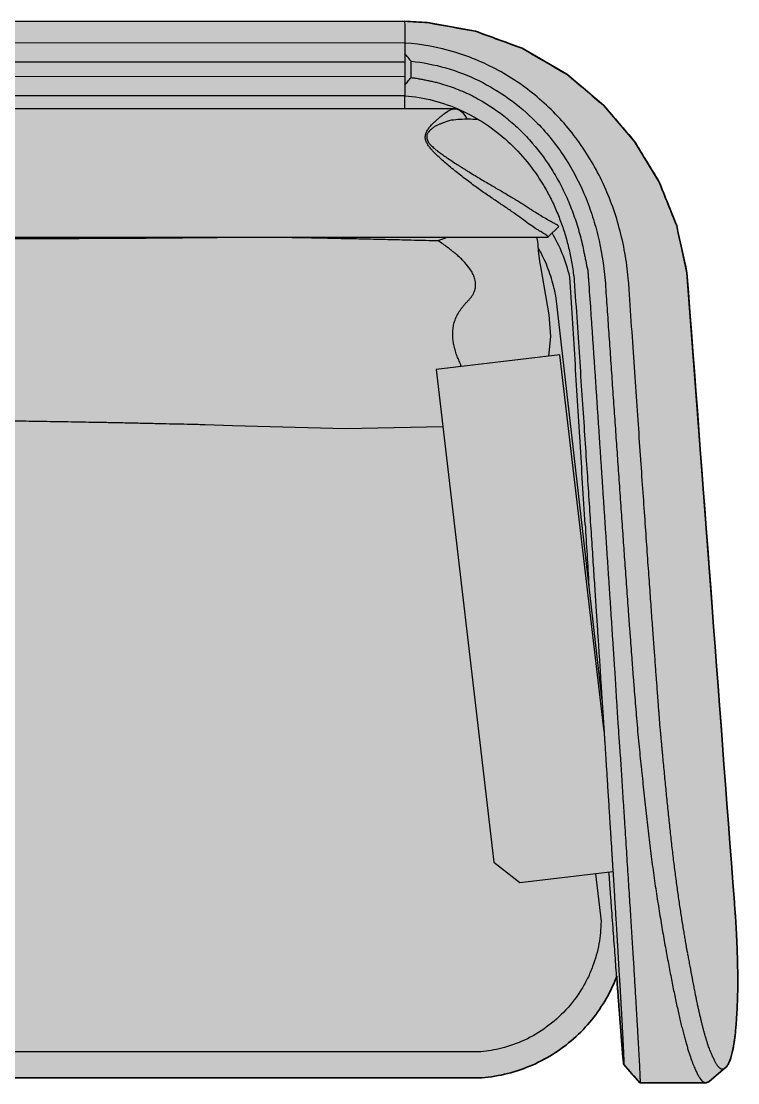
# Model space of a CAD drawing. Header units: millimetres. Extents: x -113 to 2452, y -1774 to 1549.
# Drawn here: x 1901 to 2452, y -1415 to -598 of the extents above; entities that cross this region are included whole.
import ezdxf

# ---------------------------------------------------------------- set-up
doc = ezdxf.new("R2010")
doc.units = ezdxf.units.MM
doc.layers.add('Blocks', color=7, linetype='Continuous')
doc.layers.add('Blocks$Fill', color=7, linetype='Continuous', true_color=0xffffff)
doc.layers.add('Blocks$Inner', color=7, linetype='Continuous', lineweight=25, true_color=0x007f00)
doc.layers.add('Blocks$Outline', color=7, linetype='Continuous', lineweight=35, true_color=0xff3f3f)

# ---------------------------------------------------------------- blocks, each defined once
blk = doc.blocks.new('Plenum JH1001 Armchair Top')
at = {"layer": 'Blocks$Fill'}
blk.add_hatch(color=256, dxfattribs=at).paths.add_polyline_path([(-18.2, -242.14), (-19.91, -267.84), (-20.7, -290.68), (-20.81, -308.2), (-20.64, -316.56), (-20.3, -324.75), (-19.32, -339.07), (-18.88, -343.83), (-18.52, -346.89), (-17.67, -352.09), (-17.08, -355.29), (-16.84, -356.47), (-16.32, -358.69), (-16.05, -359.73), (-15.77, -360.74), (-15.49, -361.68), (-15.2, -362.57), (-14.91, -363.39), (-14.6, -364.15), (-14.3, -364.87), (-13.98, -365.54), (-13.66, -366.18), (-13.34, -366.78), (-13.17, -367.07), (-13.01, -367.35), (-12.84, -367.61), (-12.67, -367.86), (-12.5, -368.1), (-12.33, -368.33), (-12.16, -368.54), (-11.98, -368.75), (-11.89, -368.84), (-11.81, -368.94), (-11.72, -369.03), (-11.63, -369.11), (-11.54, -369.2), (-11.45, -369.28), (-11.36, -369.36), (-11.27, -369.43), (-11.19, -369.5), (-11.12, -369.55), (1.26, -379.93), (1.38, -380.04), (1.51, -380.14), (1.64, -380.23), (1.77, -380.32), (1.9, -380.4), (1.97, -380.44), (2.03, -380.47), (2.1, -380.51), (2.16, -380.54), (2.23, -380.58), (2.3, -380.61), (2.36, -380.64), (2.43, -380.67), (2.5, -380.69), (2.56, -380.72), (2.63, -380.74), (2.7, -380.76), (2.77, -380.78), (2.83, -380.8), (2.9, -380.82), (2.97, -380.84), (3.04, -380.85), (3.11, -380.86), (3.18, -380.88), (3.24, -380.89), (3.31, -380.89), (3.38, -380.9), (3.44, -380.9), (3.5, -380.91), (3.56, -380.91), (3.62, -380.91), (54.35, -380.91), (54.35, -380.91), (54.35, -380.91), (54.35, -380.91), (54.35, -380.91), (54.35, -380.91), (54.35, -380.91), (54.35, -380.91), (54.35, -380.91), (54.35, -380.91), (54.35, -380.91), (54.35, -380.91), (54.35, -380.91), (54.35, -380.91), (54.35, -380.91), (54.35, -380.91), (54.35, -380.91), (54.35, -380.91), (54.35, -380.91), (54.35, -380.91), (54.35, -380.91), (54.35, -380.91), (54.35, -380.91), (54.35, -380.91), (54.35, -380.91), (54.35, -380.91), (54.35, -380.91), (54.35, -380.91), (54.35, -380.91), (54.35, -380.91), (54.35, -380.91), (54.35, -380.91), (54.35, -380.91), (54.35, -380.91), (54.35, -380.91), (54.35, -380.9), (54.36, -380.9), (66.8, -367.02), (66.8, -367.02), (66.8, -367.02), (66.8, -367.02), (66.8, -367.02), (66.8, -367.02), (66.8, -367.02), (66.8, -367.02), (66.8, -367.02), (66.8, -367.02), (66.8, -367.02), (66.8, -367.02), (66.8, -367.02), (66.8, -367.02), (66.8, -367.02), (66.8, -367.02), (66.8, -367.02), (66.8, -367.02), (66.8, -367.02), (66.81, -367.02), (66.81, -367.02), (66.81, -367.02), (66.81, -367.02), (66.81, -367.02), (66.81, -367.02), (66.81, -367.02), (66.81, -367.02), (66.81, -367.02), (66.81, -367.02), (66.81, -367.02), (66.81, -367.02), (66.81, -367.02), (66.81, -367.02), (66.81, -367.02), (66.81, -367.02), (66.81, -367.02), (66.81, -367.02), (66.81, -367.02), (66.81, -367.02), (66.81, -367.02), (66.81, -367.02), (66.81, -367.02), (66.81, -367.02), (66.81, -367.02), (66.81, -367.02), (66.81, -367.02), (66.81, -367.02), (66.81, -367.02), (66.81, -367.02), (66.81, -367.02), (66.81, -367.02), (66.81, -367.02), (66.81, -367.02), (66.81, -367.02), (66.82, -367.02), (66.82, -367.02), (66.82, -367.02), (66.82, -367.02), (66.82, -367.02), (66.82, -367.02), (66.82, -367.02), (66.82, -367.02), (66.82, -367.01), (66.82, -367.01), (66.82, -367.01), (66.82, -367.01), (66.82, -367.01), (66.82, -367.01), (66.83, -367.01), (66.83, -367), (66.83, -367), (66.83, -367), (66.83, -367), (66.83, -366.99), (66.84, -366.98), (66.84, -366.98), (66.84, -366.96), (66.85, -366.95), (66.85, -366.93), (66.86, -366.91), (66.87, -366.85), (66.89, -366.79), (66.9, -366.72), (66.93, -366.54), (66.96, -366.32), (67.13, -364.89), (72.27, -299.2), (73.76, -302.92), (75.36, -306.58), (77.09, -310.19), (78.93, -313.74), (80.15, -315.94), (81.41, -318.12), (82.72, -320.27), (84.08, -322.39), (85.47, -324.48), (86.91, -326.55), (88.4, -328.58), (89.92, -330.59), (91.49, -332.56), (93.09, -334.5), (94.74, -336.4), (96.42, -338.27), (98.15, -340.11), (99.91, -341.9), (101.7, -343.67), (103.54, -345.39), (105.41, -347.08), (107.31, -348.72), (109.25, -350.33), (111.22, -351.9), (113.22, -353.42), (115.25, -354.91), (117.31, -356.35), (119.41, -357.75), (121.53, -359.1), (123.68, -360.42), (125.85, -361.68), (128.05, -362.9), (130.28, -364.08), (132.53, -365.21), (134.8, -366.29), (137.1, -367.32), (139.41, -368.31), (141.75, -369.25), (144.1, -370.14), (146.47, -370.98), (148.86, -371.77), (151.27, -372.52), (153.69, -373.21), (156.12, -373.85), (158.57, -374.44), (161.03, -374.98), (163.5, -375.48), (165.97, -375.91), (168.46, -376.3), (170.96, -376.64), (173.46, -376.92), (175.96, -377.16), (541.33, -377.15), (906.69, -377.16), (909.2, -376.92), (911.7, -376.64), (914.19, -376.3), (916.68, -375.91), (919.16, -375.48), (921.63, -374.98), (924.08, -374.44), (926.53, -373.85), (928.96, -373.21), (931.38, -372.52), (933.79, -371.77), (936.18, -370.98), (938.55, -370.14), (940.9, -369.25), (943.24, -368.31), (945.56, -367.32), (947.85, -366.29), (950.12, -365.21), (952.37, -364.08), (954.6, -362.9), (956.8, -361.68), (958.97, -360.42), (961.12, -359.1), (963.24, -357.75), (965.34, -356.35), (967.4, -354.91), (969.43, -353.42), (971.44, -351.9), (973.4, -350.33), (975.34, -348.72), (977.25, -347.08), (979.11, -345.39), (980.95, -343.67), (982.75, -341.9), (984.51, -340.11), (986.23, -338.27), (987.91, -336.4), (989.56, -334.5), (991.17, -332.56), (992.73, -330.59), (994.25, -328.58), (995.74, -326.55), (997.18, -324.48), (998.57, -322.39), (999.93, -320.27), (1001.24, -318.12), (1002.5, -315.94), (1003.72, -313.74), (1005.56, -310.19), (1007.29, -306.58), (1008.9, -302.92), (1010.38, -299.2), (1015.52, -364.89), (1015.69, -366.32), (1015.72, -366.54), (1015.75, -366.72), (1015.77, -366.79), (1015.78, -366.85), (1015.79, -366.91), (1015.8, -366.93), (1015.8, -366.95), (1015.81, -366.96), (1015.81, -366.98), (1015.82, -366.98), (1015.82, -366.99), (1015.82, -367), (1015.82, -367), (1015.82, -367), (1015.83, -367), (1015.83, -367.01), (1015.83, -367.01), (1015.83, -367.01), (1015.83, -367.01), (1015.83, -367.01), (1015.83, -367.01), (1015.83, -367.01), (1015.83, -367.02), (1015.83, -367.02), (1015.83, -367.02), (1015.83, -367.02), (1015.84, -367.02), (1015.84, -367.02), (1015.84, -367.02), (1015.84, -367.02), (1015.84, -367.02), (1015.84, -367.02), (1015.84, -367.02), (1015.84, -367.02), (1015.84, -367.02), (1015.84, -367.02), (1015.84, -367.02), (1015.84, -367.02), (1015.84, -367.02), (1015.84, -367.02), (1015.84, -367.02), (1015.84, -367.02), (1015.84, -367.02), (1015.84, -367.02), (1015.84, -367.02), (1015.84, -367.02), (1015.84, -367.02), (1015.84, -367.02), (1015.84, -367.02), (1015.84, -367.02), (1015.84, -367.02), (1015.84, -367.02), (1015.84, -367.02), (1015.84, -367.02), (1015.84, -367.02), (1015.84, -367.02), (1015.84, -367.02), (1015.84, -367.02), (1015.85, -367.02), (1015.85, -367.02), (1015.85, -367.02), (1015.85, -367.02), (1015.85, -367.02), (1015.85, -367.02), (1015.85, -367.02), (1015.85, -367.02), (1015.85, -367.02), (1015.85, -367.02), (1015.85, -367.02), (1015.85, -367.02), (1015.85, -367.02), (1015.85, -367.02), (1015.85, -367.02), (1015.85, -367.02), (1015.85, -367.02), (1015.85, -367.02), (1015.85, -367.02), (1015.85, -367.02), (1015.85, -367.02), (1015.85, -367.02), (1015.85, -367.02), (1015.85, -367.02), (1015.85, -367.02), (1015.85, -367.02), (1028.3, -380.9), (1028.3, -380.9), (1028.3, -380.91), (1028.3, -380.91), (1028.3, -380.91), (1028.3, -380.91), (1028.3, -380.91), (1028.3, -380.91), (1028.3, -380.91), (1028.3, -380.91), (1028.3, -380.91), (1028.3, -380.91), (1028.3, -380.91), (1028.3, -380.91), (1028.3, -380.91), (1028.3, -380.91), (1028.3, -380.91), (1028.3, -380.91), (1028.3, -380.91), (1028.3, -380.91), (1028.3, -380.91), (1028.3, -380.91), (1028.3, -380.91), (1028.3, -380.91), (1028.3, -380.91), (1028.3, -380.91), (1028.3, -380.91), (1028.3, -380.91), (1028.3, -380.91), (1028.3, -380.91), (1028.31, -380.91), (1028.31, -380.91), (1028.31, -380.91), (1028.31, -380.91), (1028.31, -380.91), (1028.31, -380.91), (1028.31, -380.91), (1079.03, -380.91), (1079.09, -380.91), (1079.15, -380.91), (1079.21, -380.9), (1079.27, -380.9), (1079.34, -380.89), (1079.41, -380.89), (1079.48, -380.88), (1079.55, -380.86), (1079.61, -380.85), (1079.68, -380.84), (1079.75, -380.82), (1079.82, -380.8), (1079.89, -380.78), (1079.95, -380.76), (1080.02, -380.74), (1080.09, -380.72), (1080.16, -380.69), (1080.22, -380.67), (1080.29, -380.64), (1080.36, -380.61), (1080.42, -380.58), (1080.49, -380.54), (1080.56, -380.51), (1080.62, -380.47), (1080.69, -380.44), (1080.75, -380.4), (1080.88, -380.32), (1081.01, -380.23), (1081.14, -380.14), (1081.27, -380.04), (1081.4, -379.93), (1093.77, -369.55), (1093.85, -369.5), (1093.92, -369.43), (1094.01, -369.36), (1094.1, -369.28), (1094.19, -369.2), (1094.28, -369.11), (1094.37, -369.03), (1094.46, -368.94), (1094.55, -368.84), (1094.63, -368.75), (1094.81, -368.54), (1094.98, -368.33), (1095.15, -368.1), (1095.32, -367.86), (1095.49, -367.61), (1095.66, -367.35), (1095.82, -367.07), (1095.99, -366.78), (1096.31, -366.18), (1096.63, -365.54), (1096.95, -364.87), (1097.26, -364.15), (1097.56, -363.39), (1097.85, -362.57), (1098.14, -361.68), (1098.43, -360.74), (1098.7, -359.73), (1098.97, -358.69), (1099.49, -356.47), (1099.98, -354.05), (1101, -348.04), (1101.17, -346.89), (1101.53, -343.83), (1102.48, -332.44), (1102.95, -324.75), (1103.4, -312.38), (1103.42, -295.26), (1102.7, -270.61), (1101.69, -252.88), (1100.85, -242.14), (1064.45, 242.14), (1056.51, 278.45), (1042.85, 312.43), (1024.1, 343.29), (1000.58, 370.8), (972.03, 394.85), (937.7, 414.87), (901.89, 428), (864.97, 434.6), (847.37, 435.68), (235.29, 435.68), (217.69, 434.6), (180.76, 428), (144.95, 414.87), (110.62, 394.85), (82.07, 370.8), (58.55, 343.29), (39.8, 312.43), (26.14, 278.45), (18.2, 242.14)], flags=0)
at = {"layer": 'Blocks$Inner'}
for p, q in [((887.93, 368.36), (194.73, 368.36)), ((125.32, 269.61), (957.33, 269.61)), ((999.13, -86.97), (963.92, 222.55)), ((994.15, -220.12), (998.33, -256.86)), ((1028.3, -380.9), (1015.81, -366.98)), ((1079.03, -380.91), (1028.31, -380.91))]:
    blk.add_line(p, q, dxfattribs=at)
for points in [[(235.29, 419.28), (235.29, 435.68), (541.33, 435.56), (847.37, 435.68)], [(1100.85, -242.14), (1064.45, 242.14), (1056.51, 278.45), (1042.85, 312.43), (1024.1, 343.29), (1000.58, 370.8), (972.03, 394.85), (937.7, 414.87), (901.89, 428), (864.97, 434.6), (847.37, 435.68)], [(235.29, 419.28), (541.33, 419.16), (847.36, 419.28)], [(847.36, 404.3), (541.33, 404.18), (235.29, 404.3)], [(852.27, 392.33), (852.28, 398.64), (852.29, 404.96)], [(235.29, 393.34), (541.33, 393.22), (847.36, 393.34)], [(847.44, 386.43), (847.44, 382.42), (847.44, 378.42)], [(847.36, 378.35), (541.33, 378.23), (235.29, 378.35)], [(847.44, 368.35), (847.44, 373.32), (847.44, 378.42)], [(957.69, 269.7), (965.79, 277.8), (965.41, 278.36)], [(958.28, 177.97), (959.74, 193.21), (958.56, 209.76), (951.94, 247.06), (951.37, 250.76), (950.35, 259.19), (950.32, 259.51), (950.24, 260.43), (950.06, 262.28), (949.93, 263.58), (949.64, 266.25), (948.91, 269.62)], [(1000.67, -110.72), (966.66, 178.98), (871.56, 167.82), (916.05, -211.16), (916.05, -211.16), (936.03, -226.94), (1007.51, -218.55)], [(876.75, 123.63), (802, 122.13), (714.99, 124.41), (694.03, 125.24)], [(905.83, -357.16), (541.33, -357.15), (176.82, -357.16)], [(1081.4, -379.93), (1093.92, -369.43)], [(906.69, -377.16), (541.33, -377.15), (175.96, -377.16)]]:
    blk.add_lwpolyline(points, dxfattribs=at)
for points, knots in [([(847.37, 435.68), (847.45, 425.24), (847.45, 423.44), (847.45, 422), (847.45, 420.49), (847.45, 419.44), (847.45, 418.89)], [801.6673537, 801.6673537, 801.6673537, 801.6673537, 802.1288075, 802.1505784, 802.1723492, 802.19412, 802.19412, 802.19412, 802.19412]), ([(1019.33, 238.14), (1018.7, 244.62), (1016.94, 257.51), (1012.69, 276.69), (1006.78, 295.2), (999.21, 313.07), (990.01, 330.09), (979.22, 346.1), (966.91, 360.96), (948.57, 379.01), (922.26, 397.87), (886.33, 413.33), (860.5, 418.07), (847.46, 418.89)], [0.9999996, 0.9999996, 0.9999996, 0.9999996, 1.0714282, 1.1428567, 1.2142853, 1.2857139, 1.3571425, 1.428571, 1.4999996, 1.5714282, 1.7142853, 1.8571425, 1.9999996, 1.9999996, 1.9999996, 1.9999996]), ([(852.29, 404.96), (851.48, 405.95), (849.88, 407.92), (848.26, 409.88), (847.45, 410.86)], [13.634683, 13.634683, 13.634683, 13.634683, 14.1346829, 14.6346829, 14.6346829, 14.6346829, 14.6346829]), ([(852.29, 404.96), (861.35, 404.04), (879.31, 400.53), (913.24, 387.37), (944.57, 364.64), (970.12, 333.25), (983.44, 308.45), (991.41, 287.39), (997.69, 265.58), (1000.41, 248.73), (1001.5, 236.32)], [0, 0, 0, 0, 0.111111, 0.222222, 0.444444, 0.583333, 0.722222, 0.791667, 0.861111, 1, 1, 1, 1]), ([(847.44, 386.43), (848.23, 387.43), (849.83, 389.42), (851.45, 391.36), (852.27, 392.33)], [0, 0, 0, 0, 0.500001, 1, 1, 1, 1]), ([(852.27, 392.33), (853.5, 392.24), (855.29, 392.04), (857.46, 391.64), (859.64, 391.24), (862.37, 390.71), (865.67, 390.03), (869.01, 389.3), (873.5, 388.24), (879.03, 386.66), (885.46, 384.41), (893.85, 381.01), (908.12, 374.06), (923.04, 363.89), (936.42, 351.92), (948.68, 338.86), (959.23, 324.36), (968, 308.71), (973.69, 296.51), (977.71, 285.9), (980.47, 277.27), (981.72, 272.94), (982.3, 270.77)], [0, 0, 0, 0, 0.015625, 0.0234375, 0.03125, 0.046875, 0.0625, 0.078125, 0.09375, 0.125, 0.15625, 0.1875, 0.25, 0.375, 0.4375, 0.5, 0.625, 0.6875, 0.75, 0.8125, 0.84375, 0.875, 0.875, 0.875, 0.875]), ([(847.44, 378.42), (854.85, 377.83), (869.54, 375.33), (890.48, 367.9), (909.78, 357.19), (927.03, 343.67), (941.96, 327.76), (952.36, 312.86), (959.41, 300.11), (964.06, 290.2), (968.07, 279.98), (971.44, 269.49), (974.17, 258.77), (975.58, 251.5), (976.19, 247.83)], [810.214673, 810.214673, 810.214673, 810.214673, 810.325784, 810.436895, 810.548006, 810.659117, 810.770228, 810.881339, 810.936895, 810.99245, 811.048006, 811.103561, 811.159117, 811.214673, 811.214673, 811.214673, 811.214673]), ([(957.7, 269.7), (957.8, 269.83), (957.55, 270.27), (956, 271.42), (952.83, 273.31), (947.89, 276.16), (941.49, 280.74), (935.96, 284.84), (929.67, 289.4), (922.68, 294.15), (915.11, 299.21), (907.12, 304.67), (898.82, 310.64), (891.71, 316.07), (885.93, 320.65), (881.59, 324.2), (877.24, 327.9), (872.97, 331.76), (869.52, 335.19), (866.96, 338.16), (865.23, 340.54), (863.83, 343.12), (863.2, 345.55), (863.25, 347.59), (863.57, 349.08), (864.11, 350.48), (865.05, 352.23), (866.51, 354.23), (868.5, 356.42), (870.59, 358.44), (872.67, 360.3), (874.7, 362.03), (876.46, 363.47), (877.53, 364.38), (877.94, 364.7), (885.3, 370.59), (891.12, 369.11), (895.39, 360.26)], [0.3984375, 0.3984375, 0.3984375, 0.3984375, 0.4375, 0.46875, 0.5, 0.5625, 0.59375, 0.625, 0.65625, 0.6875, 0.71875, 0.75, 0.78125, 0.8125, 0.828125, 0.84375, 0.859375, 0.875, 0.890625, 0.8984375, 0.90625, 0.9140625, 0.921875, 0.9257812, 0.9296875, 0.9335938, 0.9375, 0.9453125, 0.953125, 0.9609375, 0.96875, 0.9765625, 0.984375, 0.9891514, 0.9891514, 0.9891514, 1.0764505, 1.0764505, 1.0764505, 1.0764505]), ([(883.08, 359.45), (880.84, 358.78), (877.84, 357.81), (874.61, 356.61), (873.22, 356.02), (872.61, 355.75)], [-0.00130692, -0.00130692, -0.00130692, -0.00130692, 0.03440736, 0.0522645, 0.06936249, 0.06936249, 0.06936249, 0.06936249]), ([(902.9, 360.02), (898.7, 360.32), (894.4, 360.34), (889.98, 360.08), (887.77, 359.94), (885.53, 359.74), (883.08, 359.45)], [-0.1363214, -0.1363214, -0.1363214, -0.1363214, -0.0463117, -0.0463117, -0.0463117, -0.0013069, -0.0013069, -0.0013069, -0.0013069]), ([(872.53, 355.71), (871.91, 355.43), (870.82, 354.89), (869.65, 354.16), (868.7, 353.4), (867.77, 352.54), (866.71, 351.54), (865.72, 350.48), (864.91, 349.36), (864.49, 348.4), (864.36, 347.59), (864.33, 346.73), (864.48, 345.61), (864.8, 344.5), (865.11, 343.67), (865.37, 343.08), (865.64, 342.56), (866.04, 341.92), (866.63, 341.2), (867.51, 340.33), (868.68, 339.26), (869.97, 338.08), (871.35, 336.88), (873.14, 335.47), (874.74, 334.3), (875.69, 333.63)], [-0.9285714, -0.9285714, -0.9285714, -0.9285714, -0.9107143, -0.8928571, -0.875, -0.8571429, -0.8392857, -0.8214286, -0.8035714, -0.7857143, -0.7767857, -0.7678571, -0.75, -0.7321429, -0.7232143, -0.7142857, -0.7053571, -0.6964286, -0.6785714, -0.6607143, -0.6428571, -0.625, -0.6071429, -0.5892857, -0.5714286, -0.5714286, -0.5714286, -0.5714286]), ([(875.78, 333.56), (876.71, 332.9), (878.88, 331.39), (882.78, 328.74), (886.35, 326.37), (889.25, 324.49), (890.67, 323.59), (891.38, 323.14)], [-0.57087655, -0.57087655, -0.57087655, -0.57087655, -0.55357143, -0.53571429, -0.51785714, -0.50892857, -0.5, -0.5, -0.5, -0.5]), ([(891.53, 323.04), (892.19, 322.62), (893.58, 321.76), (896.5, 319.94), (900.32, 317.6), (904.92, 314.81), (907.89, 313.03), (909.36, 312.17), (909.39, 312.15)], [-0.49937697, -0.49937697, -0.49937697, -0.49937697, -0.49107143, -0.48214286, -0.46428571, -0.44642857, -0.42857143, -0.42816161, -0.42816161, -0.42816161, -0.42816161]), ([(909.42, 312.13), (910.81, 311.31), (913.56, 309.69), (918.96, 306.58), (922.85, 304.33), (925.35, 302.85)], [-0.42803094, -0.42803094, -0.42803094, -0.42803094, -0.41071429, -0.39285714, -0.35714286, -0.35714286, -0.35714286, -0.35714286]), ([(925.43, 302.81), (927.91, 301.34), (931.5, 299.17), (935.98, 296.4), (938.14, 295.06), (939.19, 294.4)], [-0.35677102, -0.35677102, -0.35677102, -0.35677102, -0.32142857, -0.30357143, -0.28571429, -0.28571429, -0.28571429, -0.28571429]), ([(939.27, 294.35), (940.3, 293.71), (942.32, 292.43), (946.15, 289.89), (948.8, 288.16), (950.45, 287.14)], [-0.28527048, -0.28527048, -0.28527048, -0.28527048, -0.26785714, -0.25, -0.21428571, -0.21428571, -0.21428571, -0.21428571]), ([(950.5, 287.11), (952.14, 286.1), (955.19, 284.32), (957.76, 282.85), (958.89, 282.22)], [-0.21394942, -0.21394942, -0.21394942, -0.21394942, -0.17857143, -0.14285714, -0.14285714, -0.14285714, -0.14285714]), ([(958.91, 282.21), (960.05, 281.58), (962.01, 280.53), (963.62, 279.68), (964.09, 279.37)], [-0.14262988, -0.14262988, -0.14262988, -0.14262988, -0.10714286, -0.07142857, -0.07142857, -0.07142857, -0.07142857]), ([(541.33, 268.6), (547.05, 268.6), (559.46, 268.61), (578.24, 268.63), (594.05, 268.66), (606.15, 268.69), (614.84, 268.72), (623.33, 268.75), (634.63, 268.81), (648.59, 268.91), (664.97, 269.06), (686.13, 269.27), (706.05, 269.47), (724.08, 269.59), (736.56, 269.62), (747.46, 269.58), (756.77, 269.5), (764.95, 269.38), (772.34, 269.25), (779.33, 269.09), (786.28, 268.93), (792.36, 268.8), (797.57, 268.68), (801.73, 268.6), (806.04, 268.51), (811.77, 268.39), (819, 268.24), (827.76, 268.04), (839.56, 267.76), (854.53, 267.39), (866.74, 267.06), (872.9, 266.89)], [1.4973813, 1.4973813, 1.4973813, 1.4973813, 1.5126197, 1.5304769, 1.548334, 1.5572626, 1.5661911, 1.5751197, 1.5840483, 1.6019054, 1.6197626, 1.6376197, 1.673334, 1.6911911, 1.7090483, 1.7269054, 1.7447626, 1.7626197, 1.7804769, 1.798334, 1.8161911, 1.8340483, 1.8429769, 1.8519054, 1.860834, 1.8697626, 1.8876197, 1.9054769, 1.923334, 1.9590483, 1.9947626, 1.9947626, 1.9947626, 1.9947626]), ([(872.9, 266.89), (874.2, 267.35), (876.68, 268.25), (879.42, 269.36), (880, 269.59)], [1.99476257, 1.99476257, 1.99476257, 1.99476257, 2.05031812, 2.06504979, 2.06504979, 2.06504979, 2.06504979]), ([(974.29, 238.92), (972.86, 245.11), (969.16, 256.77), (963.74, 267.74), (960.79, 272.78)], [0, 0, 0, 0, 0.1111111, 0.2133529, 0.2133529, 0.2133529, 0.2133529]), ([(982.3, 270.77), (982.88, 268.61), (983.96, 264.27), (985.05, 258.9), (985.85, 254.63), (986.77, 250.22), (987.55, 246.72), (988.1, 244.06)], [0.875, 0.875, 0.875, 0.875, 0.9062476, 0.9374976, 0.9531226, 0.9687476, 0.9999976, 0.9999976, 0.9999976, 0.9999976]), ([(890.85, 170.04), (890.73, 170.49), (890.42, 171.58), (889.77, 173.3), (888.92, 175.2), (888.05, 177.09), (887.31, 178.98), (886.68, 180.89), (885.88, 183.44), (885.11, 186.62), (884.51, 190.46), (884.3, 194.29), (884.39, 197.48), (884.66, 200.03), (885.02, 201.93), (885.5, 203.83), (886.26, 206.37), (887.54, 209.49), (889.52, 212.6), (891.11, 214.77), (892.05, 216), (892.75, 216.92), (893.49, 217.83), (894.56, 219.03), (896, 220.54), (897.42, 222.06), (898.44, 223.28), (899.33, 224.52), (900.23, 226.06), (901.31, 228.53), (902.06, 231.63), (901.92, 235.34), (900.95, 239.01), (899.27, 242.63), (896.54, 246.81), (893.2, 250.62), (889.63, 254.1), (886.65, 256.68), (883.47, 259.24), (879.05, 262.65), (875.44, 265.2), (872.9, 266.89)], [0.3064733, 0.3064733, 0.3064733, 0.3064733, 0.3157895, 0.3289474, 0.3421053, 0.3552632, 0.3684211, 0.3815789, 0.3947368, 0.4210526, 0.4473684, 0.4736842, 0.5, 0.5131579, 0.5263158, 0.5394737, 0.5526316, 0.5789474, 0.6052632, 0.6184211, 0.625, 0.6315789, 0.6381579, 0.6447368, 0.6578947, 0.6710526, 0.6776316, 0.6842105, 0.6973684, 0.7105263, 0.7368421, 0.7631579, 0.7894737, 0.8157895, 0.8421053, 0.8815789, 0.9013158, 0.9210526, 0.9407895, 0.9605263, 1, 1, 1, 1]), ([(963.92, 222.55), (963.03, 227.67), (960.6, 237.8), (955.7, 250.67), (951.83, 258.3), (950.2, 261.23)], [311.5126318, 311.5126318, 311.5126318, 311.5126318, 311.6126318, 311.7126318, 311.7770997, 311.7770997, 311.7770997, 311.7770997]), ([(986.14, 48.51), (984.84, 69.67), (982.27, 112), (978.38, 175.48), (975.68, 217.79), (974.29, 238.92)], [-0.5999916, -0.5999916, -0.5999916, -0.5999916, -0.4, -0.2, 0, 0, 0, 0]), ([(988.1, 244.06), (988.16, 243.45), (988.28, 242.24), (988.49, 239.83), (988.61, 238.01), (988.69, 236.79)], [0.999998, 0.999998, 0.999998, 0.999998, 1.249998, 1.499998, 1.999998, 1.999998, 1.999998, 1.999998]), ([(1034.46, 19.67), (1033.98, 26.48), (1032.98, 40.73), (1030.83, 71.45), (1027.86, 114.13), (1023.86, 172.16), (1020.89, 215.39), (1019.33, 238.14)], [0.97222207, 0.97222207, 0.97222207, 0.97222207, 0.97569404, 0.97916627, 0.98611071, 0.99305516, 0.9999996, 0.9999996, 0.9999996, 0.9999996]), ([(977.75, 236.35), (979.23, 214.33), (982.03, 172.45), (985.78, 116.18), (988.53, 74.78), (990.49, 44.97), (991.41, 31.14), (991.84, 24.53)], [812.21467251, 812.21467251, 812.21467251, 812.21467251, 812.2232932, 812.23191389, 812.24053458, 812.24484492, 812.24915527, 812.24915527, 812.24915527, 812.24915527]), ([(988.71, 236.32), (989.26, 228.64), (990.07, 217.12), (991.13, 201.83), (991.92, 190.38), (992.69, 179.08), (993.44, 167.91), (994.19, 156.74), (994.94, 145.43), (995.69, 134.07), (996.45, 122.78), (997.2, 111.44), (997.96, 99.98), (998.72, 88.5), (999.48, 77.08), (1000.11, 67.56), (1000.62, 59.94), (1001.12, 52.28), (1001.74, 42.9), (1002.48, 31.87), (1003.09, 22.6), (1003.58, 15.07), (1003.95, 9.31), (1004.33, 3.58), (1004.82, -3.91), (1005.45, -13.18), (1006.07, -22.57), (1006.56, -30.21), (1006.93, -36.1), (1007.3, -41.81), (1007.67, -47.15), (1008.03, -52.4), (1008.51, -59.41), (1008.99, -66.69), (1009.48, -74.47), (1009.84, -80.62), (1010.2, -86.85), (1010.69, -94.92), (1011.3, -104.57), (1011.91, -113.4), (1012.39, -120.04), (1012.75, -124.84), (1013.11, -129.7), (1013.59, -136.46), (1014.18, -145.69), (1014.77, -155.35), (1015.24, -162.95), (1015.59, -168.46), (1015.93, -173.84), (1016.4, -181.03), (1016.97, -189.94), (1017.65, -200.48), (1018.52, -214.21), (1019.38, -227.4), (1020.2, -239.98), (1020.79, -249.12), (1021.34, -257.86), (1021.87, -266.22), (1022.38, -274.29), (1022.87, -282.2), (1023.34, -289.82), (1023.94, -299.5), (1024.49, -308.72), (1025.01, -317.6), (1025.38, -323.94), (1025.73, -329.91), (1026.05, -335.43), (1026.36, -340.62), (1026.64, -345.51), (1026.89, -349.99), (1027.13, -354), (1027.33, -357.6), (1027.57, -362.02), (1027.82, -366.81), (1028.01, -370.6), (1028.13, -373.14), (1028.2, -374.83), (1028.26, -376.3), (1028.3, -377.55), (1028.33, -378.59), (1028.35, -379.44), (1028.36, -380.08), (1028.36, -380.54), (1028.34, -380.82), (1028.32, -380.91), (1028.3, -380.91), (1028.3, -380.9)], [2.9999976, 2.9999976, 2.9999976, 2.9999976, 3.0131555, 3.0197345, 3.0263134, 3.0328924, 3.0394713, 3.0460503, 3.0526292, 3.0592082, 3.0657871, 3.0723661, 3.078945, 3.085524, 3.0921029, 3.0986819, 3.1019713, 3.1052608, 3.1118397, 3.1184187, 3.1249976, 3.1282871, 3.1315766, 3.1348661, 3.1381555, 3.1447345, 3.1513134, 3.1546029, 3.1578924, 3.1611819, 3.1644713, 3.1677608, 3.1710503, 3.1776292, 3.1809187, 3.1842082, 3.1874976, 3.1907871, 3.1973661, 3.203945, 3.2072345, 3.210524, 3.2138134, 3.2171029, 3.2236819, 3.2302608, 3.2335503, 3.2368397, 3.2401292, 3.2434187, 3.2499976, 3.2565766, 3.2631555, 3.2763134, 3.2828924, 3.2894713, 3.2960503, 3.3026292, 3.3092082, 3.3157871, 3.3223661, 3.328945, 3.3421029, 3.3486819, 3.3552608, 3.3618397, 3.3684187, 3.3749976, 3.3815766, 3.3881555, 3.3947345, 3.4013134, 3.4078924, 3.4210503, 3.4342082, 3.4407871, 3.4473661, 3.453945, 3.460524, 3.4671029, 3.4736819, 3.4802608, 3.4868397, 3.4934187, 3.4999976, 3.5033431, 3.5033431, 3.5033431, 3.5033431]), ([(1001.5, 236.32), (1001.94, 229.93), (1002.81, 217.16), (1004.12, 198.03), (1005.41, 179.3), (1006.7, 160.56), (1007.81, 144.47), (1008.7, 131.69), (1009.36, 122.15), (1010, 112.9), (1010.63, 103.83), (1011.27, 94.7), (1011.92, 85.29), (1012.6, 75.49), (1013.3, 65.55), (1014, 55.68), (1014.68, 46), (1015.32, 36.88), (1015.95, 28.09), (1016.58, 19.24), (1017.23, 9.94), (1017.92, 0.33), (1018.61, -9.23), (1019.2, -17.28), (1019.67, -23.73), (1020.02, -28.61), (1020.37, -33.38), (1020.83, -39.52), (1021.4, -47.04), (1021.98, -54.71), (1022.46, -61.03), (1022.82, -65.95), (1023.19, -70.78), (1023.68, -76.86), (1024.3, -84.25), (1025.07, -93.36), (1025.87, -102.94), (1026.72, -113.04), (1027.61, -122.6), (1028.52, -131.4), (1029.29, -138.51), (1029.9, -144.23), (1030.52, -150.16), (1031.29, -157.78), (1032.25, -167.05), (1033.23, -176.16), (1034.25, -185.05), (1035.65, -196.83), (1037.46, -211.21), (1039.79, -227.72), (1041.77, -240.79), (1043.35, -250.73), (1044.55, -257.91), (1045.74, -264.88), (1046.92, -271.71), (1048.1, -278.32), (1049.28, -284.69), (1050.45, -290.88), (1051.61, -296.97), (1052.76, -302.9), (1054.29, -310.51), (1055.8, -317.72), (1057.3, -324.63), (1058.42, -329.61), (1059.53, -334.33), (1060.61, -338.73), (1061.67, -342.87), (1062.71, -346.8), (1063.73, -350.44), (1064.71, -353.77), (1065.67, -356.82), (1066.89, -360.6), (1068.36, -364.81), (1069.73, -368.29), (1070.76, -370.72), (1071.78, -372.94), (1072.99, -375.3), (1074.83, -378.27), (1076.98, -380.53), (1078.91, -381.07), (1080.37, -380.67), (1081.06, -380.22), (1081.4, -379.93)], [1, 1, 1, 1, 1.0108696, 1.0217391, 1.0326087, 1.0434783, 1.0543478, 1.0597826, 1.0652174, 1.0706522, 1.076087, 1.0815217, 1.0869565, 1.0923913, 1.0978261, 1.1032609, 1.1086957, 1.1141304, 1.1195652, 1.125, 1.1304348, 1.1358696, 1.1413043, 1.1467391, 1.1494565, 1.1521739, 1.1548913, 1.1576087, 1.1630435, 1.1684783, 1.1711957, 1.173913, 1.1766304, 1.1793478, 1.1847826, 1.1902174, 1.1956522, 1.201087, 1.2065217, 1.2119565, 1.2173913, 1.2201087, 1.2228261, 1.2282609, 1.2336957, 1.2391304, 1.2445652, 1.25, 1.2608696, 1.2717391, 1.2826087, 1.2880435, 1.2934783, 1.298913, 1.3043478, 1.3097826, 1.3152174, 1.3206522, 1.326087, 1.3315217, 1.3369565, 1.3478261, 1.3532609, 1.3586957, 1.3641304, 1.3695652, 1.375, 1.3804348, 1.3858696, 1.3913043, 1.3967391, 1.4021739, 1.4130435, 1.423913, 1.4293478, 1.4347826, 1.4456522, 1.4565217, 1.4782609, 1.5, 1.5108696, 1.5217391, 1.5217391, 1.5217391, 1.5217391]), ([(694.03, 125.24), (690.51, 125.31), (680.27, 125.52), (664.93, 125.86), (649.5, 126.21), (637.84, 126.46), (628.25, 126.66), (620.77, 126.81), (615.33, 126.92), (609.96, 127.02), (602.77, 127.15), (593.8, 127.32), (583.01, 127.5), (568.63, 127.73), (554.73, 127.94), (544.43, 128.08), (541.33, 128.12)], [182.7852678, 182.7852678, 182.7852678, 182.7852678, 182.7998411, 182.8248411, 182.8373411, 182.8498411, 182.8623411, 182.8685911, 182.8748411, 182.8810911, 182.8873411, 182.8998411, 182.9123411, 182.9248411, 182.9498411, 182.9606255, 182.9606255, 182.9606255, 182.9606255]), ([(991.84, 24.53), (992.27, 17.93), (993.1, 5.33), (994.21, -11.58), (995.21, -26.75), (996.09, -40.31), (996.88, -52.41), (997.59, -63.22), (998.11, -71.28), (998.5, -77.22), (998.69, -80.07), (998.77, -81.43)], [812.24915527, 812.24915527, 812.24915527, 812.24915527, 812.25346546, 812.25777581, 812.26208615, 812.2663965, 812.27070684, 812.27501719, 812.27932753, 812.2814827, 812.28363788, 812.28363788, 812.28363788, 812.28363788]), ([(1042.44, -89.57), (1042.33, -88.17), (1042.11, -85.23), (1041.65, -79.11), (1041.03, -70.8), (1040.2, -59.66), (1039.27, -47.17), (1038.25, -33.19), (1037.11, -17.55), (1035.86, -0.11), (1034.94, 12.86), (1034.46, 19.67)], [0.94444444, 0.94444444, 0.94444444, 0.94444444, 0.94618041, 0.94791652, 0.95138874, 0.95486096, 0.95833318, 0.96180541, 0.96527763, 0.96874985, 0.97222207, 0.97222207, 0.97222207, 0.97222207]), ([(998.77, -81.44), (998.86, -82.79), (999.03, -85.37), (999.31, -89.7), (999.58, -93.88), (999.81, -97.34), (999.96, -99.72), (1000.08, -101.48), (1000.18, -103.08), (1000.28, -104.67), (1000.39, -106.3), (1000.45, -107.32), (1000.49, -107.85)], [0.06897311, 0.06897311, 0.06897311, 0.06897311, 0.07112069, 0.07327586, 0.07758621, 0.08189655, 0.0862069, 0.09051724, 0.09482759, 0.09913793, 0.1012931, 0.10344523, 0.10344523, 0.10344523, 0.10344523]), ([(1044.68, -116.7), (1044.66, -116.43), (1044.61, -115.89), (1044.52, -114.92), (1044.43, -113.86), (1044.33, -112.79), (1044.21, -111.55), (1044.07, -110.18), (1043.91, -108.39), (1043.7, -105.95), (1043.42, -102.39), (1043.08, -98.08), (1042.74, -93.62), (1042.54, -90.97), (1042.44, -89.57)], [0.91667307, 0.91667307, 0.91667307, 0.91667307, 0.91753472, 0.91840278, 0.92013889, 0.921875, 0.92361111, 0.92708333, 0.93055556, 0.93402778, 0.9375, 0.94097222, 0.94270833, 0.94444444, 0.94444444, 0.94444444, 0.94444444]), ([(1000.49, -107.85), (1000.52, -108.38), (1000.59, -109.46), (1000.72, -111.46), (1000.87, -113.81), (1001.04, -116.52), (1001.28, -120.19), (1001.54, -124.25), (1001.87, -129.32), (1002.05, -132.25), (1002.16, -133.88)], [0.10344828, 0.10344828, 0.10344828, 0.10344828, 0.10560345, 0.10775862, 0.11206897, 0.11637931, 0.12068966, 0.12931034, 0.13362069, 0.13793103, 0.13793103, 0.13793103, 0.13793103]), ([(1052.54, -195.42), (1052.07, -191.24), (1051.37, -184.88), (1050.46, -176.25), (1049.79, -169.74), (1049.12, -163.21), (1048.25, -154.42), (1047.4, -145.58), (1046.55, -136.74), (1046.02, -131.2), (1045.6, -126.75), (1045.29, -123.41), (1045.03, -120.62), (1044.83, -118.39), (1044.73, -117.26), (1044.68, -116.7)], [0.83337252, 0.83337252, 0.83337252, 0.83337252, 0.84722222, 0.85416667, 0.86111111, 0.86805556, 0.875, 0.88888889, 0.89583333, 0.90277778, 0.90625, 0.90972222, 0.91319444, 0.91493056, 0.91666667, 0.91666667, 0.91666667, 0.91666667]), ([(1002.16, -133.88), (1002.26, -135.51), (1002.49, -139.1), (1003.03, -147.55), (1003.79, -159.55), (1004.55, -171.48), (1005.08, -179.79), (1005.3, -183.29), (1005.4, -184.88)], [0.13793358, 0.13793358, 0.13793358, 0.13793358, 0.14224138, 0.14655172, 0.15517241, 0.1637931, 0.16810345, 0.17241379, 0.17241379, 0.17241379, 0.17241379]), ([(1005.4, -184.88), (1005.5, -186.47), (1005.68, -189.3), (1005.99, -194.16), (1006.29, -198.93), (1006.54, -203), (1006.75, -206.38), (1006.87, -208.25), (1006.93, -209.21)], [0.17241794, 0.17241794, 0.17241794, 0.17241794, 0.17672414, 0.18103448, 0.18965517, 0.19827586, 0.20258621, 0.20689655, 0.20689655, 0.20689655, 0.20689655]), ([(1055.48, -219.87), (1054.97, -215.96), (1054.23, -209.95), (1053.26, -201.71), (1052.78, -197.55), (1052.54, -195.45)], [0.80556663, 0.80556663, 0.80556663, 0.80556663, 0.81944444, 0.82638889, 0.83333333, 0.83333333, 0.83333333, 0.83333333]), ([(1006.93, -209.21), (1006.99, -210.17), (1007.11, -212.15), (1007.36, -216.02), (1007.65, -220.81), (1008, -226.44), (1008.23, -230.11), (1008.34, -231.91)], [0.20689655, 0.20689655, 0.20689655, 0.20689655, 0.21120427, 0.21551462, 0.22413531, 0.232756, 0.24137439, 0.24137439, 0.24137439, 0.24137439]), ([(1015.81, -366.98), (1015.81, -366.97), (1015.81, -366.96), (1015.8, -366.95), (1015.77, -366.85), (1015.69, -366.41), (1015.52, -364.99), (1015.35, -363.28), (1015.19, -361.56), (1015.05, -360.06), (1014.91, -358.39), (1014.78, -356.85), (1014.67, -355.53), (1014.58, -354.49), (1014.51, -353.58), (1014.44, -352.83), (1014.4, -352.24), (1014.35, -351.68), (1014.3, -350.97), (1014.23, -350.15), (1014.15, -349.18), (1014.04, -347.78), (1013.87, -345.64), (1013.57, -341.72), (1013.13, -335.92), (1012.69, -330.07), (1012.31, -325), (1012.01, -321.07), (1011.76, -317.74), (1011.56, -315.08), (1011.41, -313.09), (1011.26, -311.1), (1011.06, -308.41), (1010.81, -305), (1010.5, -300.81), (1010.08, -295.09), (1009.53, -287.71), (1008.84, -278.43), (1008.13, -268.75), (1007.39, -258.71), (1006.62, -248.34), (1005.84, -237.64), (1005.12, -227.85), (1004.66, -221.59), (1004.47, -219.02), (1004.46, -218.99), (1004.46, -218.95), (1004.46, -218.91)], [22.2063482, 22.2063482, 22.2063482, 22.2063482, 22.2077751, 22.2077751, 22.2077751, 22.2235898, 22.2408312, 22.2580725, 22.2666932, 22.2753139, 22.2839346, 22.2925553, 22.2968656, 22.301176, 22.3054863, 22.3076415, 22.3097967, 22.3119518, 22.314107, 22.3184174, 22.3227277, 22.3270381, 22.3356587, 22.3442794, 22.3529001, 22.3615208, 22.3658312, 22.3701415, 22.3744518, 22.376607, 22.3787622, 22.3809174, 22.3830725, 22.3873829, 22.3916932, 22.3960036, 22.4046243, 22.413245, 22.4218656, 22.4304863, 22.439107, 22.4477277, 22.4563484, 22.4622323, 22.4622323, 22.4622323, 22.4623202, 22.4623202, 22.4623202, 22.4623202]), ([(1058.59, -242.31), (1058.07, -238.75), (1057.02, -231.43), (1055.99, -223.8), (1055.48, -219.88)], [0.77780715, 0.77780715, 0.77780715, 0.77780715, 0.79166667, 0.80555556, 0.80555556, 0.80555556, 0.80555556]), ([(1008.34, -231.91), (1008.45, -233.72), (1008.67, -237.29), (1008.99, -242.5), (1009.25, -246.75), (1009.45, -250.08), (1009.55, -251.75), (1009.6, -252.56)], [0.24137439, 0.24137439, 0.24137439, 0.24137439, 0.24999508, 0.25861576, 0.26723645, 0.2715468, 0.2758564, 0.2758564, 0.2758564, 0.2758564]), ([(1061.78, -262.72), (1061.65, -261.92), (1061.38, -260.27), (1060.85, -256.98), (1060.18, -252.78), (1059.39, -247.64), (1058.86, -244.12), (1058.6, -242.33)], [0.75001095, 0.75001095, 0.75001095, 0.75001095, 0.75347222, 0.75694444, 0.76388889, 0.77083333, 0.77777778, 0.77777778, 0.77777778, 0.77777778]), ([(1093.19, -369.94), (1093.43, -369.8), (1093.93, -369.47), (1094.64, -368.78), (1095.32, -367.9), (1095.99, -366.81), (1096.64, -365.56), (1097.26, -364.19), (1097.86, -362.61), (1098.43, -360.77), (1098.98, -358.71), (1099.41, -356.87), (1099.74, -355.3), (1099.98, -354.06), (1100.17, -352.98), (1100.33, -352.1), (1100.44, -351.41), (1100.55, -350.75), (1100.68, -349.96), (1100.83, -349.08), (1101, -348.05), (1101.22, -346.55), (1101.52, -344.13), (1101.88, -340.22), (1102.22, -335.99), (1102.57, -331.32), (1102.98, -324.82), (1103.27, -317.95), (1103.41, -312.38), (1103.47, -308.2), (1103.49, -304), (1103.47, -299.71), (1103.43, -295.28), (1103.35, -290.71), (1103.25, -285.97), (1103.1, -281.05), (1102.95, -276.79), (1102.81, -273.29), (1102.7, -270.62), (1102.57, -267.87), (1102.37, -264.02), (1102.09, -259), (1101.7, -252.86), (1101.4, -248.85), (1100.85, -242.14)], [-0.5, -0.5, -0.5, -0.5, -0.4930556, -0.4861111, -0.4791667, -0.4722222, -0.4652778, -0.4583333, -0.4513889, -0.4444444, -0.4375, -0.4305556, -0.4270833, -0.4236111, -0.4201389, -0.4184028, -0.4166667, -0.4149306, -0.4131944, -0.4097222, -0.40625, -0.4027778, -0.3958333, -0.3888889, -0.3854167, -0.3819444, -0.375, -0.3680556, -0.3645833, -0.3611111, -0.3576389, -0.3541667, -0.3506944, -0.3472222, -0.34375, -0.3402778, -0.3368056, -0.3350694, -0.3333333, -0.3315972, -0.3298611, -0.3263889, -0.3229167, -0.3194444, -0.3194444, -0.3194444, -0.3194444]), ([(1009.6, -252.56), (1009.65, -253.37), (1009.75, -254.94), (1009.92, -257.77), (1010.12, -261.1), (1010.34, -264.76), (1010.55, -268.31), (1010.67, -270.32), (1010.74, -271.43)], [0.2758564, 0.2758564, 0.2758564, 0.2758564, 0.28016674, 0.28447709, 0.29309778, 0.30171847, 0.30602881, 0.31033916, 0.31033916, 0.31033916, 0.31033916]), ([(998.33, -256.86), (998.28, -262.59), (997.17, -274.39), (993.17, -288.95), (988.21, -300.51), (981.88, -312.08), (971.79, -325.41), (956.84, -338.65), (940.04, -348.52), (922.85, -354.67), (911.28, -356.66), (905.83, -357.16)], [36.98154, 36.98154, 36.98154, 36.98154, 54.160274, 72.409599, 82.122104, 91.83461, 111.938242, 132.035828, 151.443731, 170.145162, 186.558848, 186.558848, 186.558848, 186.558848]), ([(1064.98, -281.37), (1064.78, -280.29), (1064.41, -278.32), (1063.78, -274.84), (1063.15, -271.2), (1062.62, -267.89), (1062.17, -265.08), (1061.92, -263.53), (1061.79, -262.72)], [0.72224879, 0.72224879, 0.72224879, 0.72224879, 0.72569444, 0.72916667, 0.73611111, 0.74305556, 0.74652778, 0.75, 0.75, 0.75, 0.75]), ([(1010.74, -271.44), (1010.81, -272.55), (1010.95, -274.98), (1011.29, -280.61), (1011.75, -288.5), (1012.21, -296.2), (1012.52, -301.5), (1012.65, -303.72), (1012.71, -304.71)], [0.31034777, 0.31034777, 0.31034777, 0.31034777, 0.31465517, 0.31896552, 0.32758621, 0.3362069, 0.34051724, 0.34482759, 0.34482759, 0.34482759, 0.34482759]), ([(1071.25, -314.27), (1071.07, -313.29), (1070.65, -311.1), (1069.65, -305.84), (1068.2, -298.2), (1066.71, -290.42), (1065.65, -284.87), (1065.2, -282.49), (1064.99, -281.4)], [0.69445738, 0.69445738, 0.69445738, 0.69445738, 0.69791667, 0.70138889, 0.70833333, 0.71527778, 0.71875, 0.72222222, 0.72222222, 0.72222222, 0.72222222]), ([(1010.46, -299), (1008.54, -304.06), (1003.49, -315.1), (993.17, -330.93), (979.49, -345.8), (963.55, -358.22), (945.78, -367.83), (926.67, -374.39), (913.38, -376.6), (906.69, -377.16)], [-0.7561377, -0.7561377, -0.7561377, -0.7561377, -0.6666667, -0.5555556, -0.4444444, -0.3333333, -0.2222222, -0.1111111, 0, 0, 0, 0]), ([(1012.71, -304.71), (1012.77, -305.71), (1012.87, -307.47), (1013.05, -310.46), (1013.21, -313.3), (1013.35, -315.64), (1013.46, -317.56), (1013.52, -318.63), (1013.55, -319.18)], [0.34483407, 0.34483407, 0.34483407, 0.34483407, 0.34913793, 0.35344828, 0.36206897, 0.37068966, 0.375, 0.37931034, 0.37931034, 0.37931034, 0.37931034]), ([(1074.25, -328.22), (1074.13, -327.7), (1073.9, -326.69), (1073.47, -324.89), (1072.96, -322.68), (1072.38, -319.93), (1071.79, -317.01), (1071.45, -315.27), (1071.26, -314.29)], [0.66666667, 0.66666667, 0.66666667, 0.66666667, 0.67013547, 0.67360769, 0.68055213, 0.68749658, 0.6909688, 0.69444102, 0.69444102, 0.69444102, 0.69444102]), ([(1013.55, -319.18), (1013.58, -319.73), (1013.65, -320.85), (1013.77, -323.03), (1013.93, -325.68), (1014.1, -328.72), (1014.21, -330.64), (1014.26, -331.57)], [0.37932189, 0.37932189, 0.37932189, 0.37932189, 0.38362069, 0.38793103, 0.39655172, 0.40517241, 0.4137931, 0.4137931, 0.4137931, 0.4137931]), ([(1014.26, -331.57), (1014.31, -332.51), (1014.41, -334.31), (1014.55, -336.88), (1014.66, -338.89), (1014.75, -340.44), (1014.79, -341.2), (1014.81, -341.56)], [0.4137931, 0.4137931, 0.4137931, 0.4137931, 0.42240847, 0.43102916, 0.43964985, 0.44396019, 0.44827053, 0.44827053, 0.44827053, 0.44827053]), ([(1077.08, -339.77), (1076.85, -338.91), (1076.39, -337.14), (1075.69, -334.33), (1075.09, -331.85), (1074.61, -329.8), (1074.37, -328.74), (1074.25, -328.22)], [0.63892079, 0.63892079, 0.63892079, 0.63892079, 0.64583333, 0.65277778, 0.65972222, 0.66319444, 0.66666667, 0.66666667, 0.66666667, 0.66666667]), ([(1014.81, -341.57), (1014.83, -341.93), (1014.86, -342.64), (1014.93, -343.92), (1015.01, -345.39), (1015.11, -347.21), (1015.18, -348.6), (1015.22, -349.4)], [0.44828577, 0.44828577, 0.44828577, 0.44828577, 0.45258621, 0.45689655, 0.46551724, 0.47413793, 0.48275862, 0.48275862, 0.48275862, 0.48275862]), ([(1079.7, -348.88), (1079.6, -348.54), (1079.39, -347.86), (1078.96, -346.46), (1078.42, -344.63), (1077.76, -342.3), (1077.31, -340.64), (1077.08, -339.78)], [0.61113818, 0.61113818, 0.61113818, 0.61113818, 0.61458333, 0.61805556, 0.625, 0.63194444, 0.63888889, 0.63888889, 0.63888889, 0.63888889]), ([(1015.22, -349.4), (1015.26, -350.2), (1015.34, -352), (1015.49, -354.99), (1015.6, -357.39), (1015.68, -359.09), (1015.71, -359.83), (1015.72, -360.17)], [0.48275862, 0.48275862, 0.48275862, 0.48275862, 0.49137502, 0.49999571, 0.5086164, 0.51292674, 0.51723709, 0.51723709, 0.51723709, 0.51723709]), ([(1082.1, -355.98), (1081.54, -354.55), (1080.95, -352.91), (1080.36, -351.03), (1080, -349.86), (1079.8, -349.22), (1079.7, -348.88)], [0.58334014, 0.58334014, 0.58334014, 0.58334014, 0.59722222, 0.60416667, 0.60763889, 0.61111111, 0.61111111, 0.61111111, 0.61111111]), ([(1082.1, -355.98), (1082.39, -356.7), (1083.04, -358.31), (1083.98, -360.54), (1084.73, -362.25), (1085.3, -363.47), (1085.84, -364.58), (1086.18, -365.21), (1086.34, -365.5)], [-0.58332289, -0.58332289, -0.58332289, -0.58332289, -0.57637845, -0.569434, -0.56596178, -0.56248956, -0.55901734, -0.55554512, -0.55554512, -0.55554512, -0.55554512]), ([(1015.72, -360.17), (1015.74, -360.52), (1015.76, -361.15), (1015.81, -362.33), (1015.85, -363.6), (1015.89, -364.82), (1015.9, -365.46), (1015.9, -365.74)], [0.51726042, 0.51726042, 0.51726042, 0.51726042, 0.52155172, 0.52586207, 0.53448276, 0.54310345, 0.55172414, 0.55172414, 0.55172414, 0.55172414]), ([(1015.9, -365.74), (1015.91, -366.29), (1015.9, -366.99), (1015.85, -367.07), (1015.81, -366.98)], [0.55172414, 0.55172414, 0.55172414, 0.55172414, 0.56896021, 0.58620159, 0.58620159, 0.58620159, 0.58620159]), ([(1086.34, -365.5), (1086.51, -365.79), (1086.83, -366.34), (1087.46, -367.31), (1088.23, -368.32), (1089.13, -369.23), (1089.71, -369.66), (1090, -369.83)], [-0.55554512, -0.55554512, -0.55554512, -0.55554512, -0.55207448, -0.54860226, -0.54165781, -0.53471337, -0.52776892, -0.52776892, -0.52776892, -0.52776892]), ([(1090, -369.83), (1090.57, -370.17), (1091.39, -370.42), (1092.43, -370.28), (1092.94, -370.07), (1093.19, -369.94)], [-0.52776892, -0.52776892, -0.52776892, -0.52776892, -0.51388888, -0.50694444, -0.5, -0.5, -0.5, -0.5])]:
    blk.add_open_spline(points, degree=3, knots=knots, dxfattribs=at)
for points, weights in [([(847.45, 418.89), (847.45, 414.87), (847.44, 410.86)], [1, 0.854844995675, 0.854793999174]), ([(847.44, 410.86), (847.44, 398.64), (847.44, 386.43)], [0.854793999174, 0.99287539966, 0.993268662326])]:
    blk.add_rational_spline(points, weights, degree=2, dxfattribs=at)
for points in [[(965.41, 278.36), (965.16, 278.63), (964.83, 278.93), (964.1, 279.37)], [(957.33, 269.61), (957.51, 269.6), (957.63, 269.63), (957.69, 269.69)], [(976.19, 247.83), (976.5, 245.93), (977.08, 242.11), (977.54, 238.27), (977.75, 236.35)], [(988.69, 236.79), (988.62, 236.72), (988.7, 236.56), (988.78, 236.4), (988.71, 236.32)], [(986.14, 48.51), (987.09, 32.91), (988.04, 17.32), (989.02, 1.72)]]:
    blk.add_open_spline(points, degree=3, dxfattribs=at)
at = {"layer": 'Blocks$Outline'}
for points in [[(847.37, 435.68), (541.33, 435.56), (235.29, 435.68)], [(1081.4, -379.93), (1093.77, -369.55)], [(1028.31, -380.91), (1079.03, -380.91)]]:
    blk.add_lwpolyline(points, dxfattribs=at)
for points, knots in [([(1100.85, -242.14), (1088.72, -80.71), (1076.59, 80.71), (1064.45, 242.14), (1061.81, 254.24), (1059.16, 266.34), (1056.51, 278.45), (1051.96, 289.77), (1047.4, 301.1), (1042.85, 312.43), (1036.6, 322.72), (1030.35, 333.01), (1024.1, 343.29), (1016.26, 352.46), (1008.42, 361.63), (1000.58, 370.8), (991.07, 378.82), (981.55, 386.83), (972.03, 394.85), (960.59, 401.53), (949.14, 408.2), (937.7, 414.87), (925.76, 419.25), (913.83, 423.63), (901.89, 428), (889.59, 430.2), (877.28, 432.4), (864.97, 434.6), (859.1, 434.96), (853.23, 435.32), (847.37, 435.68)], [-485.63649, -485.63649, -485.63649, -485.63649, 0, 0, 0, 37.167499, 37.167499, 37.167499, 73.796975, 73.796975, 73.796975, 109.908385, 109.908385, 109.908385, 146.097235, 146.097235, 146.097235, 183.429307, 183.429307, 183.429307, 223.175237, 223.175237, 223.175237, 261.308925, 261.308925, 261.308925, 298.822113, 298.822113, 298.822113, 316.350308, 316.350308, 316.350308, 316.350308]), ([(1093.77, -369.55), (1093.82, -369.52), (1094.11, -369.28), (1094.64, -368.78), (1095.32, -367.9), (1095.99, -366.81), (1096.64, -365.56), (1097.26, -364.19), (1097.86, -362.61), (1098.43, -360.77), (1098.98, -358.71), (1099.41, -356.87), (1099.74, -355.3), (1099.98, -354.06), (1100.17, -352.98), (1100.33, -352.1), (1100.44, -351.41), (1100.55, -350.75), (1100.68, -349.96), (1100.83, -349.08), (1101, -348.05), (1101.22, -346.55), (1101.52, -344.13), (1101.88, -340.22), (1102.22, -335.99), (1102.57, -331.32), (1102.98, -324.82), (1103.27, -317.95), (1103.41, -312.38), (1103.47, -308.2), (1103.49, -304), (1103.47, -299.71), (1103.43, -295.28), (1103.35, -290.71), (1103.25, -285.97), (1103.1, -281.05), (1102.95, -276.79), (1102.81, -273.29), (1102.7, -270.62), (1102.57, -267.87), (1102.37, -264.02), (1102.09, -259), (1101.7, -252.86), (1101.4, -248.85), (1100.85, -242.14)], [-0.4945131, -0.4945131, -0.4945131, -0.4945131, -0.4930556, -0.4861111, -0.4791667, -0.4722222, -0.4652778, -0.4583333, -0.4513889, -0.4444444, -0.4375, -0.4305556, -0.4270833, -0.4236111, -0.4201389, -0.4184028, -0.4166667, -0.4149306, -0.4131944, -0.4097222, -0.40625, -0.4027778, -0.3958333, -0.3888889, -0.3854167, -0.3819444, -0.375, -0.3680556, -0.3645833, -0.3611111, -0.3576389, -0.3541667, -0.3506944, -0.3472222, -0.34375, -0.3402778, -0.3368056, -0.3350694, -0.3333333, -0.3315972, -0.3298611, -0.3263889, -0.3229167, -0.3194444, -0.3194444, -0.3194444, -0.3194444]), ([(72.27, -299.2), (74.17, -304.19), (79.2, -315.16), (89.48, -330.93), (103.16, -345.8), (119.1, -358.22), (136.87, -367.83), (155.99, -374.39), (169.27, -376.6), (175.96, -377.16), (297.75, -377.15), (419.54, -377.15), (541.33, -377.15), (663.11, -377.15), (784.9, -377.15), (906.69, -377.16), (913.38, -376.6), (926.67, -374.39), (945.78, -367.83), (963.55, -358.22), (979.49, -345.8), (993.17, -330.93), (1003.46, -315.16), (1008.48, -304.19), (1010.38, -299.2)], [-731.481902, -731.481902, -731.481902, -731.481902, -731.393604, -731.282493, -731.171382, -731.06027, -730.949159, -730.838048, -730.726937, -730.726937, -730.726937, -365.363469, -365.363469, -365.363469, 0, 0, 0, 0.111111, 0.222222, 0.333333, 0.444444, 0.555556, 0.666667, 0.754965, 0.754965, 0.754965, 0.754965]), ([(1010.38, -299.2), (1010.42, -299.73), (1010.56, -301.68), (1010.81, -305), (1011.06, -308.41), (1011.26, -311.1), (1011.41, -313.09), (1011.56, -315.08), (1011.76, -317.74), (1012.01, -321.07), (1012.31, -325), (1012.69, -330.07), (1013.13, -335.92), (1013.57, -341.72), (1013.87, -345.64), (1014.04, -347.78), (1014.15, -349.18), (1014.23, -350.15), (1014.3, -350.97), (1014.35, -351.68), (1014.4, -352.24), (1014.44, -352.83), (1014.51, -353.58), (1014.58, -354.49), (1014.67, -355.53), (1014.78, -356.85), (1014.91, -358.39), (1015.05, -360.06), (1015.19, -361.56), (1015.35, -363.28), (1015.52, -364.99), (1015.69, -366.41), (1015.77, -366.85), (1015.8, -366.95), (1015.81, -366.96), (1015.81, -366.97), (1015.81, -366.98)], [-22.3933033, -22.3933033, -22.3933033, -22.3933033, -22.3916932, -22.3873829, -22.3830725, -22.3809174, -22.3787622, -22.376607, -22.3744518, -22.3701415, -22.3658312, -22.3615208, -22.3529001, -22.3442794, -22.3356587, -22.3270381, -22.3227277, -22.3184174, -22.314107, -22.3119518, -22.3097967, -22.3076415, -22.3054863, -22.301176, -22.2968656, -22.2925553, -22.2839346, -22.2753139, -22.2666932, -22.2580725, -22.2408312, -22.2235898, -22.2077751, -22.2077751, -22.2077751, -22.2063482, -22.2063482, -22.2063482, -22.2063482]), ([(1015.85, -367.02), (1020, -371.65), (1024.15, -376.28), (1028.3, -380.9), (1028.3, -380.91), (1028.3, -380.91), (1028.31, -380.91)], [-22.148542, -22.148542, -22.148542, -22.148542, -3.503343, -3.503343, -3.503343, -3.50157, -3.50157, -3.50157, -3.50157]), ([(1079.03, -380.91), (1079.11, -380.91), (1079.56, -380.89), (1080.37, -380.67), (1081.06, -380.22), (1081.4, -379.93)], [1.49770395, 1.49770395, 1.49770395, 1.49770395, 1.5, 1.51086957, 1.52173913, 1.52173913, 1.52173913, 1.52173913])]:
    blk.add_open_spline(points, degree=3, knots=knots, dxfattribs=at)
blk.add_open_spline([(1015.81, -366.98), (1015.83, -367.02), (1015.84, -367.03), (1015.85, -367.02)], degree=3, dxfattribs=at)

msp = doc.modelspace()

# ---------------------------------------------------------------- block references
at = {"layer": 'Blocks'}
msp.add_blockref('Plenum JH1001 Armchair Top', (1348.75, -1033.94), dxfattribs=at)

doc.saveas('drawing.dxf')
